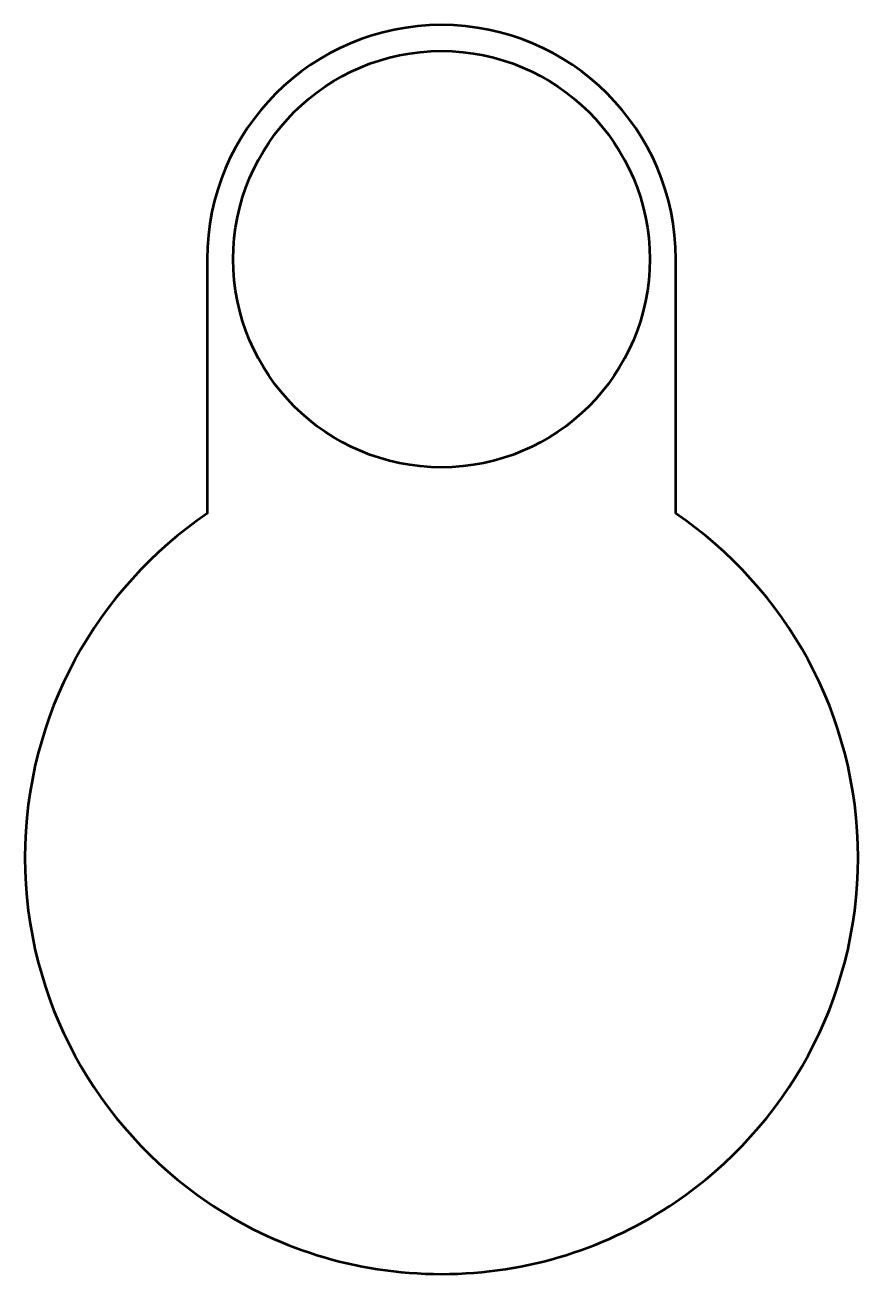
# Model space of a CAD drawing. Header units: centimetres. Extents: x -27.4 to 24.7, y -31.9 to 14.1.
# Drawn here: x -27.4 to -26.6, y -31.9 to -30.7 of the extents above; entities that cross this region are included whole.
import ezdxf

# ---------------------------------------------------------------- set-up
doc = ezdxf.new("R2010")
doc.units = ezdxf.units.CM
doc.header["$MEASUREMENT"] = 0
doc.layers.add('Layer 1', color=7, linetype='Continuous')

msp = doc.modelspace()

# ---------------------------------------------------------------- linework, layer by layer
at = {"layer": 'Layer 1', "lineweight": 53}
msp.add_ellipse((-26.99999, -30.925), major_axis=(0, 0.20001), ratio=1, dxfattribs=at)
at = {"layer": 'Layer 1', "color": 4, "lineweight": 53}
msp.add_open_spline([(-26.775, -31.16926), (-26.66937, -31.24125), (-26.6, -31.36252), (-26.6, -31.5), (-26.6, -31.5), (-26.6, -31.63749), (-26.66937, -31.75875), (-26.775, -31.83075), (-26.775, -31.83075), (-26.775, -31.83075), (-26.775, -31.83076), (-26.775, -31.83076), (-26.775, -31.83076), (-26.775, -31.83076), (-26.77501, -31.83076), (-26.77501, -31.83076), (-26.77501, -31.83076), (-26.83912, -31.87444), (-26.91657, -31.9), (-27, -31.9), (-27, -31.9), (-27.08343, -31.9), (-27.16088, -31.87445), (-27.22499, -31.83076), (-27.22499, -31.83076), (-27.22499, -31.83076), (-27.225, -31.83076), (-27.225, -31.83076), (-27.225, -31.83076), (-27.225, -31.83076), (-27.225, -31.83075), (-27.225, -31.83075), (-27.225, -31.83075), (-27.33063, -31.75875), (-27.4, -31.63749), (-27.4, -31.5), (-27.4, -31.5), (-27.4, -31.36252), (-27.33063, -31.24125), (-27.225, -31.16926), (-27.225, -31.16926), (-27.225, -31.16926), (-27.225, -30.925), (-27.225, -30.925), (-27.225, -30.925), (-27.225, -30.80073), (-27.12427, -30.7), (-27, -30.7), (-27, -30.7), (-26.87573, -30.7), (-26.775, -30.80073), (-26.775, -30.925), (-26.775, -30.925), (-26.775, -30.925), (-26.775, -31.16926), (-26.775, -31.16926)], degree=3, knots=[0, 0, 0, 0, 0.0666667, 0.0666667, 0.0666667, 0.0666667, 0.1333333, 0.1333333, 0.1333333, 0.1333333, 0.2, 0.2, 0.2, 0.2, 0.2666667, 0.2666667, 0.2666667, 0.2666667, 0.3333333, 0.3333333, 0.3333333, 0.3333333, 0.4, 0.4, 0.4, 0.4, 0.4666667, 0.4666667, 0.4666667, 0.4666667, 0.5333333, 0.5333333, 0.5333333, 0.5333333, 0.6, 0.6, 0.6, 0.6, 0.6666667, 0.6666667, 0.6666667, 0.6666667, 0.7333333, 0.7333333, 0.7333333, 0.7333333, 0.8, 0.8, 0.8, 0.8, 0.8666667, 0.8666667, 0.8666667, 0.8666667, 1, 1, 1, 1], dxfattribs=at)

doc.saveas('drawing.dxf')
